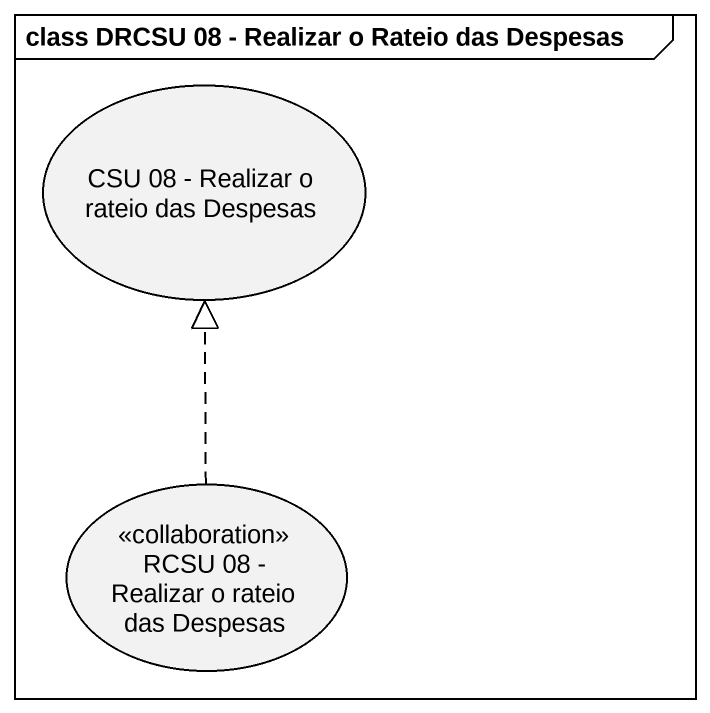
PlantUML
@startuml
mainframe class DRCSU 08 - Realizar o Rateio das Despesas
usecase "CSU 08 - Realizar o rateio das Despesas" as CSU_08_Realizar_o_rateio
usecase "RCSU 08 - Realizar o rateio das Despesas" as RCSU_08_Realizar_o_rateio <<collaboration>>
RCSU_08_Realizar_o_rateio .up.|> CSU_08_Realizar_o_rateio
@enduml
